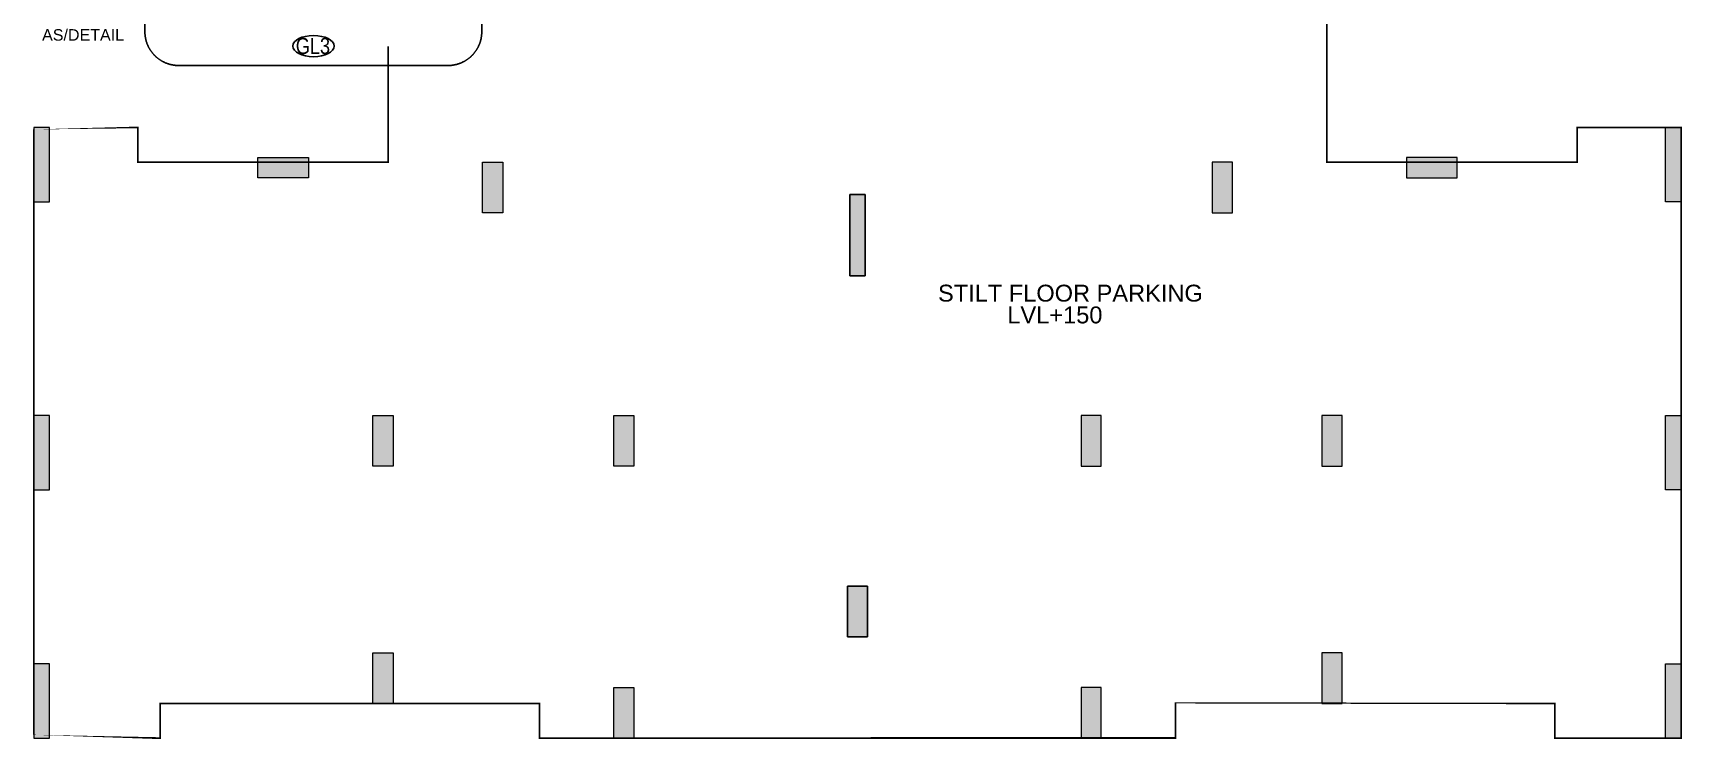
# Model space of a CAD drawing. Header units: millimetres. Extents: x 1363246 to 1691641, y -112430 to 78417.
# Drawn here: x 1415575 to 1439990, y 46018 to 56468 of the extents above; entities that cross this region are included whole.
import ezdxf
from ezdxf.enums import TextEntityAlignment as Align

# ---------------------------------------------------------------- set-up
doc = ezdxf.new("R2010")
doc.units = ezdxf.units.MM
doc.header["$LTSCALE"] = 500
doc.header["$MEASUREMENT"] = 0
doc.linetypes.add('CENTER', pattern=[2, 1.25, -0.25, 0.25, -0.25])
doc.linetypes.add('HIDDEN', pattern=[0.375, 0.25, -0.125])
doc.layers.add('A-TAG', color=7, linetype='Continuous', true_color=0xef00ef)
for name, color, linetype in [('COLUMN', 1, 'Continuous'), ('TEXT-DW-NO', 7, 'Continuous'), ('TEXT-RM NAME', 6, 'Continuous')]:
    doc.layers.add(name, color=color, linetype=linetype)
doc.styles.get("Standard").update_dxf_attribs({"font": 'arial.ttf'})

# ---------------------------------------------------------------- blocks, each defined once
blk = doc.blocks.new('TAG')
at = {"linetype": 'Continuous', "extrusion": (0, 0, -1)}
blk.add_ellipse((0, 0), major_axis=(319.0725449090824, 0), ratio=0.512884886706621, dxfattribs=at)
at = {"width": 0.8}
blk.add_attdef('TAG', text='', height=177.1875, dxfattribs=at).set_placement((9.011442860006355, 2.333253614197019), align=Align.MIDDLE_CENTER)

msp = doc.modelspace()

# ---------------------------------------------------------------- hatches: boundary and pattern name
at = {"layer": 'COLUMN', "lineweight": 20, "true_color": 0x969696}
for points in [[(1415817.419312199, 55070.30312334871), (1415587.419274799, 55070.30312334871), (1415587.419274799, 53970.30312334871), (1415817.419312199, 53970.30312334871)], [(1439747.419333304, 55070.30312334871), (1439977.419370704, 55070.30312334871), (1439977.419370704, 53970.30312334871), (1439747.419333304, 53970.30312334871)], [(1419654.919746064, 54625.30358027181), (1419654.919746064, 54325.30358027181), (1418904.919746064, 54325.30358027181), (1418904.919746064, 54625.30358027181)], [(1422532.337930104, 53805.30312654693), (1422232.337930104, 53805.30312654693), (1422232.337930104, 54555.30312654693), (1422532.337930104, 54555.30312654693)], [(1433032.5007154, 53805.30312654693), (1433332.5007154, 53805.30312654693), (1433332.5007154, 54555.30312654693), (1433032.5007154, 54555.30312654693)], [(1435909.91889944, 54625.30358027181), (1435909.91889944, 54325.30358027181), (1436659.91889944, 54325.30358027181), (1436659.91889944, 54625.30358027181)], [(1427897.419322351, 54075.30312354685), (1427667.41932248, 54075.30312354691), (1427667.41932248, 52875.30312354691), (1427897.419322351, 52875.30312354685)], [(1427667.419325342, 54075.30312354691), (1427897.419325212, 54075.30312354685), (1427897.419325212, 52875.30312354685), (1427667.419325342, 52875.30312354691)], [(1415817.419312189, 50805.30312355448), (1415587.419312207, 50805.30312355459), (1415587.419312207, 49705.30312355459), (1415817.419312189, 49705.30312355448)], [(1420607.416970791, 50805.3030234391), (1420907.416970791, 50805.3030234391), (1420907.416970791, 50055.3030234391), (1420607.416970791, 50055.3030234391)], [(1424172.419323381, 50805.30302400471), (1424472.419323381, 50805.30302400471), (1424472.419323381, 50055.30302400471), (1424172.419323381, 50055.30302400471)], [(1431392.419321393, 50805.30302443806), (1431092.419321393, 50805.30302443806), (1431092.419321393, 50055.30302443806), (1431392.419321393, 50055.30302443806)], [(1434957.421674713, 50805.3030234391), (1434657.421674713, 50805.3030234391), (1434657.421674713, 50055.3030234391), (1434957.421674713, 50055.3030234391)], [(1439747.419333315, 50805.30312355448), (1439977.419333296, 50805.30312355459), (1439977.419333296, 49705.30312355459), (1439747.419333315, 49705.30312355448)], [(1427632.419320285, 48280.3031240507), (1427932.419320285, 48280.3031240507), (1427932.419320285, 47530.3031240507), (1427632.419320285, 47530.3031240507)], [(1427932.419324551, 48280.3031240507), (1427632.419324551, 48280.3031240507), (1427632.419324551, 47530.3031240507), (1427932.419324551, 47530.3031240507)], [(1415817.419312215, 47130.30312411379), (1415587.419312215, 47130.30312411379), (1415587.419312215, 46030.30312411379), (1415817.419312215, 46030.30312411379)], [(1420607.419313455, 47295.30312655811), (1420907.419313455, 47295.30312655811), (1420907.419313455, 46545.30312655811), (1420607.419313455, 46545.30312655811)], [(1434957.419332048, 47295.30312655811), (1434657.419332048, 47295.30312655811), (1434657.419332048, 46545.30312655811), (1434957.419332048, 46545.30312655811)], [(1439747.419333288, 47130.30312411379), (1439977.419333288, 47130.30312411379), (1439977.419333288, 46030.30312411379), (1439747.419333288, 46030.30312411379)], [(1424172.419323381, 46780.30312354417), (1424472.419323381, 46780.30312354417), (1424472.419323381, 46030.30312354417), (1424172.419323381, 46030.30312354417)], [(1431392.419321393, 46780.30312397753), (1431092.419321393, 46780.30312397753), (1431092.419321393, 46030.30312397753), (1431392.419321393, 46030.30312397753)]]:
    msp.add_hatch(color=252, dxfattribs=at).paths.add_polyline_path(points)

# ---------------------------------------------------------------- linework, layer by layer
at = {"color": 6, "linetype": 'Continuous', "const_width": 25}
msp.add_lwpolyline([(1420832.419849311, 56520.6444621686), (1420832.419394957, 54555.30312708506), (1417127.338133442, 54555.30312918828), (1417127.338133442, 55070.30312918968), (1415587.419311534, 55070.30312918723), (1415587.419311548, 46030.30312364062), (1417457.419314768, 46030.3031235766), (1417457.419314732, 46545.30312357846), (1423072.419323483, 46545.30312652796), (1423072.419323177, 46030.3031235766), (1424457.419323274, 46030.30312318102), (1432492.419321659, 46030.3031235766), (1432492.419321647, 46545.30312652802), (1438107.419330104, 46545.30312612819), (1438107.419330068, 46030.3031235766), (1439977.419333288, 46030.30312364062), (1439977.419375888, 55070.30312193304), (1438437.500511394, 55070.30312193304), (1438437.500511394, 54555.30312918828), (1434732.418891466, 54555.303127085), (1434732.419846284, 58685.439813807)], dxfattribs=at)
at = {"layer": 'COLUMN', "lineweight": 20}
for points in [[(1415817.419312199, 55070.30312334871), (1415587.419274799, 55070.30312334871), (1415587.419274799, 53970.30312334871), (1415817.419312199, 53970.30312334871)], [(1439747.419333304, 55070.30312334871), (1439977.419370704, 55070.30312334871), (1439977.419370704, 53970.30312334871), (1439747.419333304, 53970.30312334871)], [(1419654.919746064, 54625.30358027181), (1419654.919746064, 54325.30358027181), (1418904.919746064, 54325.30358027181), (1418904.919746064, 54625.30358027181)], [(1422532.337930104, 53805.30312654693), (1422232.337930104, 53805.30312654693), (1422232.337930104, 54555.30312654693), (1422532.337930104, 54555.30312654693)], [(1433032.5007154, 53805.30312654693), (1433332.5007154, 53805.30312654693), (1433332.5007154, 54555.30312654693), (1433032.5007154, 54555.30312654693)], [(1435909.91889944, 54625.30358027181), (1435909.91889944, 54325.30358027181), (1436659.91889944, 54325.30358027181), (1436659.91889944, 54625.30358027181)], [(1427897.419322351, 54075.30312354685), (1427667.41932248, 54075.30312354691), (1427667.41932248, 52875.30312354691), (1427897.419322351, 52875.30312354685)], [(1427667.419325342, 54075.30312354691), (1427897.419325212, 54075.30312354685), (1427897.419325212, 52875.30312354685), (1427667.419325342, 52875.30312354691)], [(1415817.419312189, 50805.30312355448), (1415587.419312207, 50805.30312355459), (1415587.419312207, 49705.30312355459), (1415817.419312189, 49705.30312355448)], [(1420607.416970791, 50805.3030234391), (1420907.416970791, 50805.3030234391), (1420907.416970791, 50055.3030234391), (1420607.416970791, 50055.3030234391)], [(1424172.419323381, 50805.30302400471), (1424472.419323381, 50805.30302400471), (1424472.419323381, 50055.30302400471), (1424172.419323381, 50055.30302400471)], [(1431392.419321393, 50805.30302443806), (1431092.419321393, 50805.30302443806), (1431092.419321393, 50055.30302443806), (1431392.419321393, 50055.30302443806)], [(1434957.421674713, 50805.3030234391), (1434657.421674713, 50805.3030234391), (1434657.421674713, 50055.3030234391), (1434957.421674713, 50055.3030234391)], [(1439747.419333315, 50805.30312355448), (1439977.419333296, 50805.30312355459), (1439977.419333296, 49705.30312355459), (1439747.419333315, 49705.30312355448)], [(1427632.419320285, 48280.3031240507), (1427932.419320285, 48280.3031240507), (1427932.419320285, 47530.3031240507), (1427632.419320285, 47530.3031240507)], [(1427932.419324551, 48280.3031240507), (1427632.419324551, 48280.3031240507), (1427632.419324551, 47530.3031240507), (1427932.419324551, 47530.3031240507)], [(1415817.419312215, 47130.30312411379), (1415587.419312215, 47130.30312411379), (1415587.419312215, 46030.30312411379), (1415817.419312215, 46030.30312411379)], [(1420607.419313455, 47295.30312655811), (1420907.419313455, 47295.30312655811), (1420907.419313455, 46545.30312655811), (1420607.419313455, 46545.30312655811)], [(1434957.419332048, 47295.30312655811), (1434657.419332048, 47295.30312655811), (1434657.419332048, 46545.30312655811), (1434957.419332048, 46545.30312655811)], [(1439747.419333288, 47130.30312411379), (1439977.419333288, 47130.30312411379), (1439977.419333288, 46030.30312411379), (1439747.419333288, 46030.30312411379)], [(1424172.419323381, 46780.30312354417), (1424472.419323381, 46780.30312354417), (1424472.419323381, 46030.30312354417), (1424172.419323381, 46030.30312354417)], [(1431392.419321393, 46780.30312397753), (1431092.419321393, 46780.30312397753), (1431092.419321393, 46030.30312397753), (1431392.419321393, 46030.30312397753)]]:
    msp.add_lwpolyline(points, close=True, dxfattribs=at)

# ---------------------------------------------------------------- texts
at = {"layer": 'TEXT-RM NAME', "char_height": 250, "attachment_point": 1}
for s, insert, width in [('STILT FLOOR PARKING', (1428975.008580544, 52742.19770226008), 5857.820582357816), ('LVL+150', (1430000.938351588, 52419.7234229735), 2928.910291178908)]:
    msp.add_mtext(s, dxfattribs=dict(at, insert=insert, width=width))

# ---------------------------------------------------------------- next in the draw order: texts
at = {"layer": 'TEXT-RM NAME', "insert": (1415709.787883464, 56807.91770650013), "char_height": 170, "width": 5857.820582357816, "attachment_point": 1, "bg_fill": 2}
msp.add_mtext('ST-04 \\PAS/DETAIL', dxfattribs=at)

# ---------------------------------------------------------------- next in the draw order: linework, layer by layer
at = {"layer": 'A-TAG', "linetype": 'HIDDEN', "ltscale": 100}
msp.add_lwpolyline([(1417231.880065083, 56673.36711409272), (1417231.880065083, 56486.51115087481, 0.4142135623730779), (1417731.880065083, 55986.51115087481), (1421719.643555243, 55986.51115087481, 0.4142135623730779), (1422219.643555243, 56486.51115087481), (1422219.643555243, 60664.12031021123, 0.414213562373078), (1421719.643555243, 61164.12031021123), (1417731.880065083, 61164.12031021123, 0.414213562373078), (1417231.880065083, 60664.12031021123), (1417231.880065083, 56952.7059717841), (1416452.520753954, 56733.39071045895), (1417231.880065083, 56673.36711409272)], format="xyb", dxfattribs=at)

# ---------------------------------------------------------------- next in the draw order: block references
at = {"layer": 'TEXT-DW-NO', "linetype": 'CENTER'}
ref = msp.add_blockref('TAG', (1419728.20828825, 56273.4983135458), dxfattribs=dict(at, xscale=-0.96, yscale=0.96, zscale=0.96))
ref.add_attrib('TAG', 'GL3', dxfattribs={"layer": '0', "height": 240, "width": 0.8}).set_placement((1419719.557303104, 56275.73823701541), align=Align.MIDDLE_CENTER)

doc.saveas('drawing.dxf')
